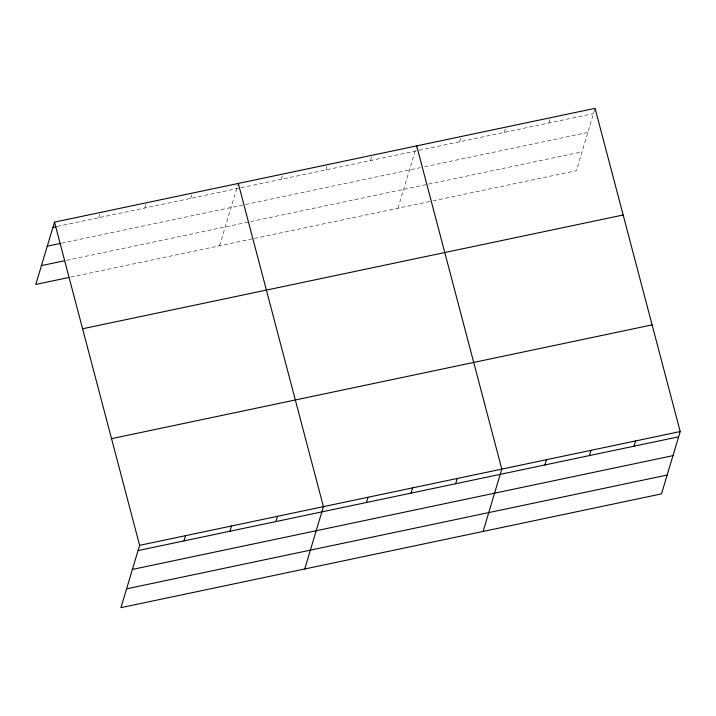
<?xml version="1.0" encoding="UTF-8"?>
<svg xmlns="http://www.w3.org/2000/svg" width="716" height="716" viewBox="0 0 716 716"><rect width="100%" height="100%" fill="white"/><g stroke="black" fill="none" stroke-linecap="round" stroke-linejoin="round"><path stroke-width="0.54" stroke-dasharray="3.58 2.69" d="M98.88 217.691L100.455 212.437M144.82 208.016L146.395 202.771M190.769 198.35L192.344 193.096M219.597 245.767L237.98 184.477M281.316 179.286L282.892 174.042M325.914 169.898L327.489 164.653M370.512 160.518L372.087 155.265M397.98 208.213L416.685 145.876M459.708 141.741L461.283 136.488M504.306 132.353L505.881 127.108M548.895 122.964L550.47 117.719M594.754 109.378L576.371 170.668L432.786 200.892M57.307 226.435L239.985 187.986M241.068 187.762L593.492 113.584M61.495 243.207L420.337 167.678M424.686 166.765L587.845 132.415M66.615 260.311L427.559 184.343M428.651 184.11L582.019 151.828M70.812 277.083L253.312 238.67M254.404 238.437L431.703 201.115"/><path stroke-width="1.07" d="M54.505 222.112L139.629 545.332L120.932 607.669L661.495 493.888L680.2 431.551L595.068 108.331L54.505 222.112L35.8 284.449L68.62 277.54M184.003 540.911L185.578 535.658M229.952 531.236L231.528 525.992M275.902 521.57L277.477 516.317M304.721 568.987L323.426 506.651L238.294 183.421M366.449 502.507L368.024 497.262M411.047 493.127L412.622 487.873M455.645 483.739L457.22 478.485M483.112 531.442L501.809 469.096L416.685 145.876M544.831 464.961L546.406 459.717M589.429 455.573L591.004 450.328M634.027 446.193L635.602 440.94M52.93 227.357L56.206 226.668M47.274 246.197L60.404 243.431M41.456 265.609L64.422 260.776M82.6 328.769L623.162 214.997M111.535 438.666L652.106 324.885M139.629 545.332L680.2 431.551M138.054 550.577L678.625 436.805M132.406 569.417L672.968 455.645M126.58 588.829L667.151 475.048"/></g></svg>
